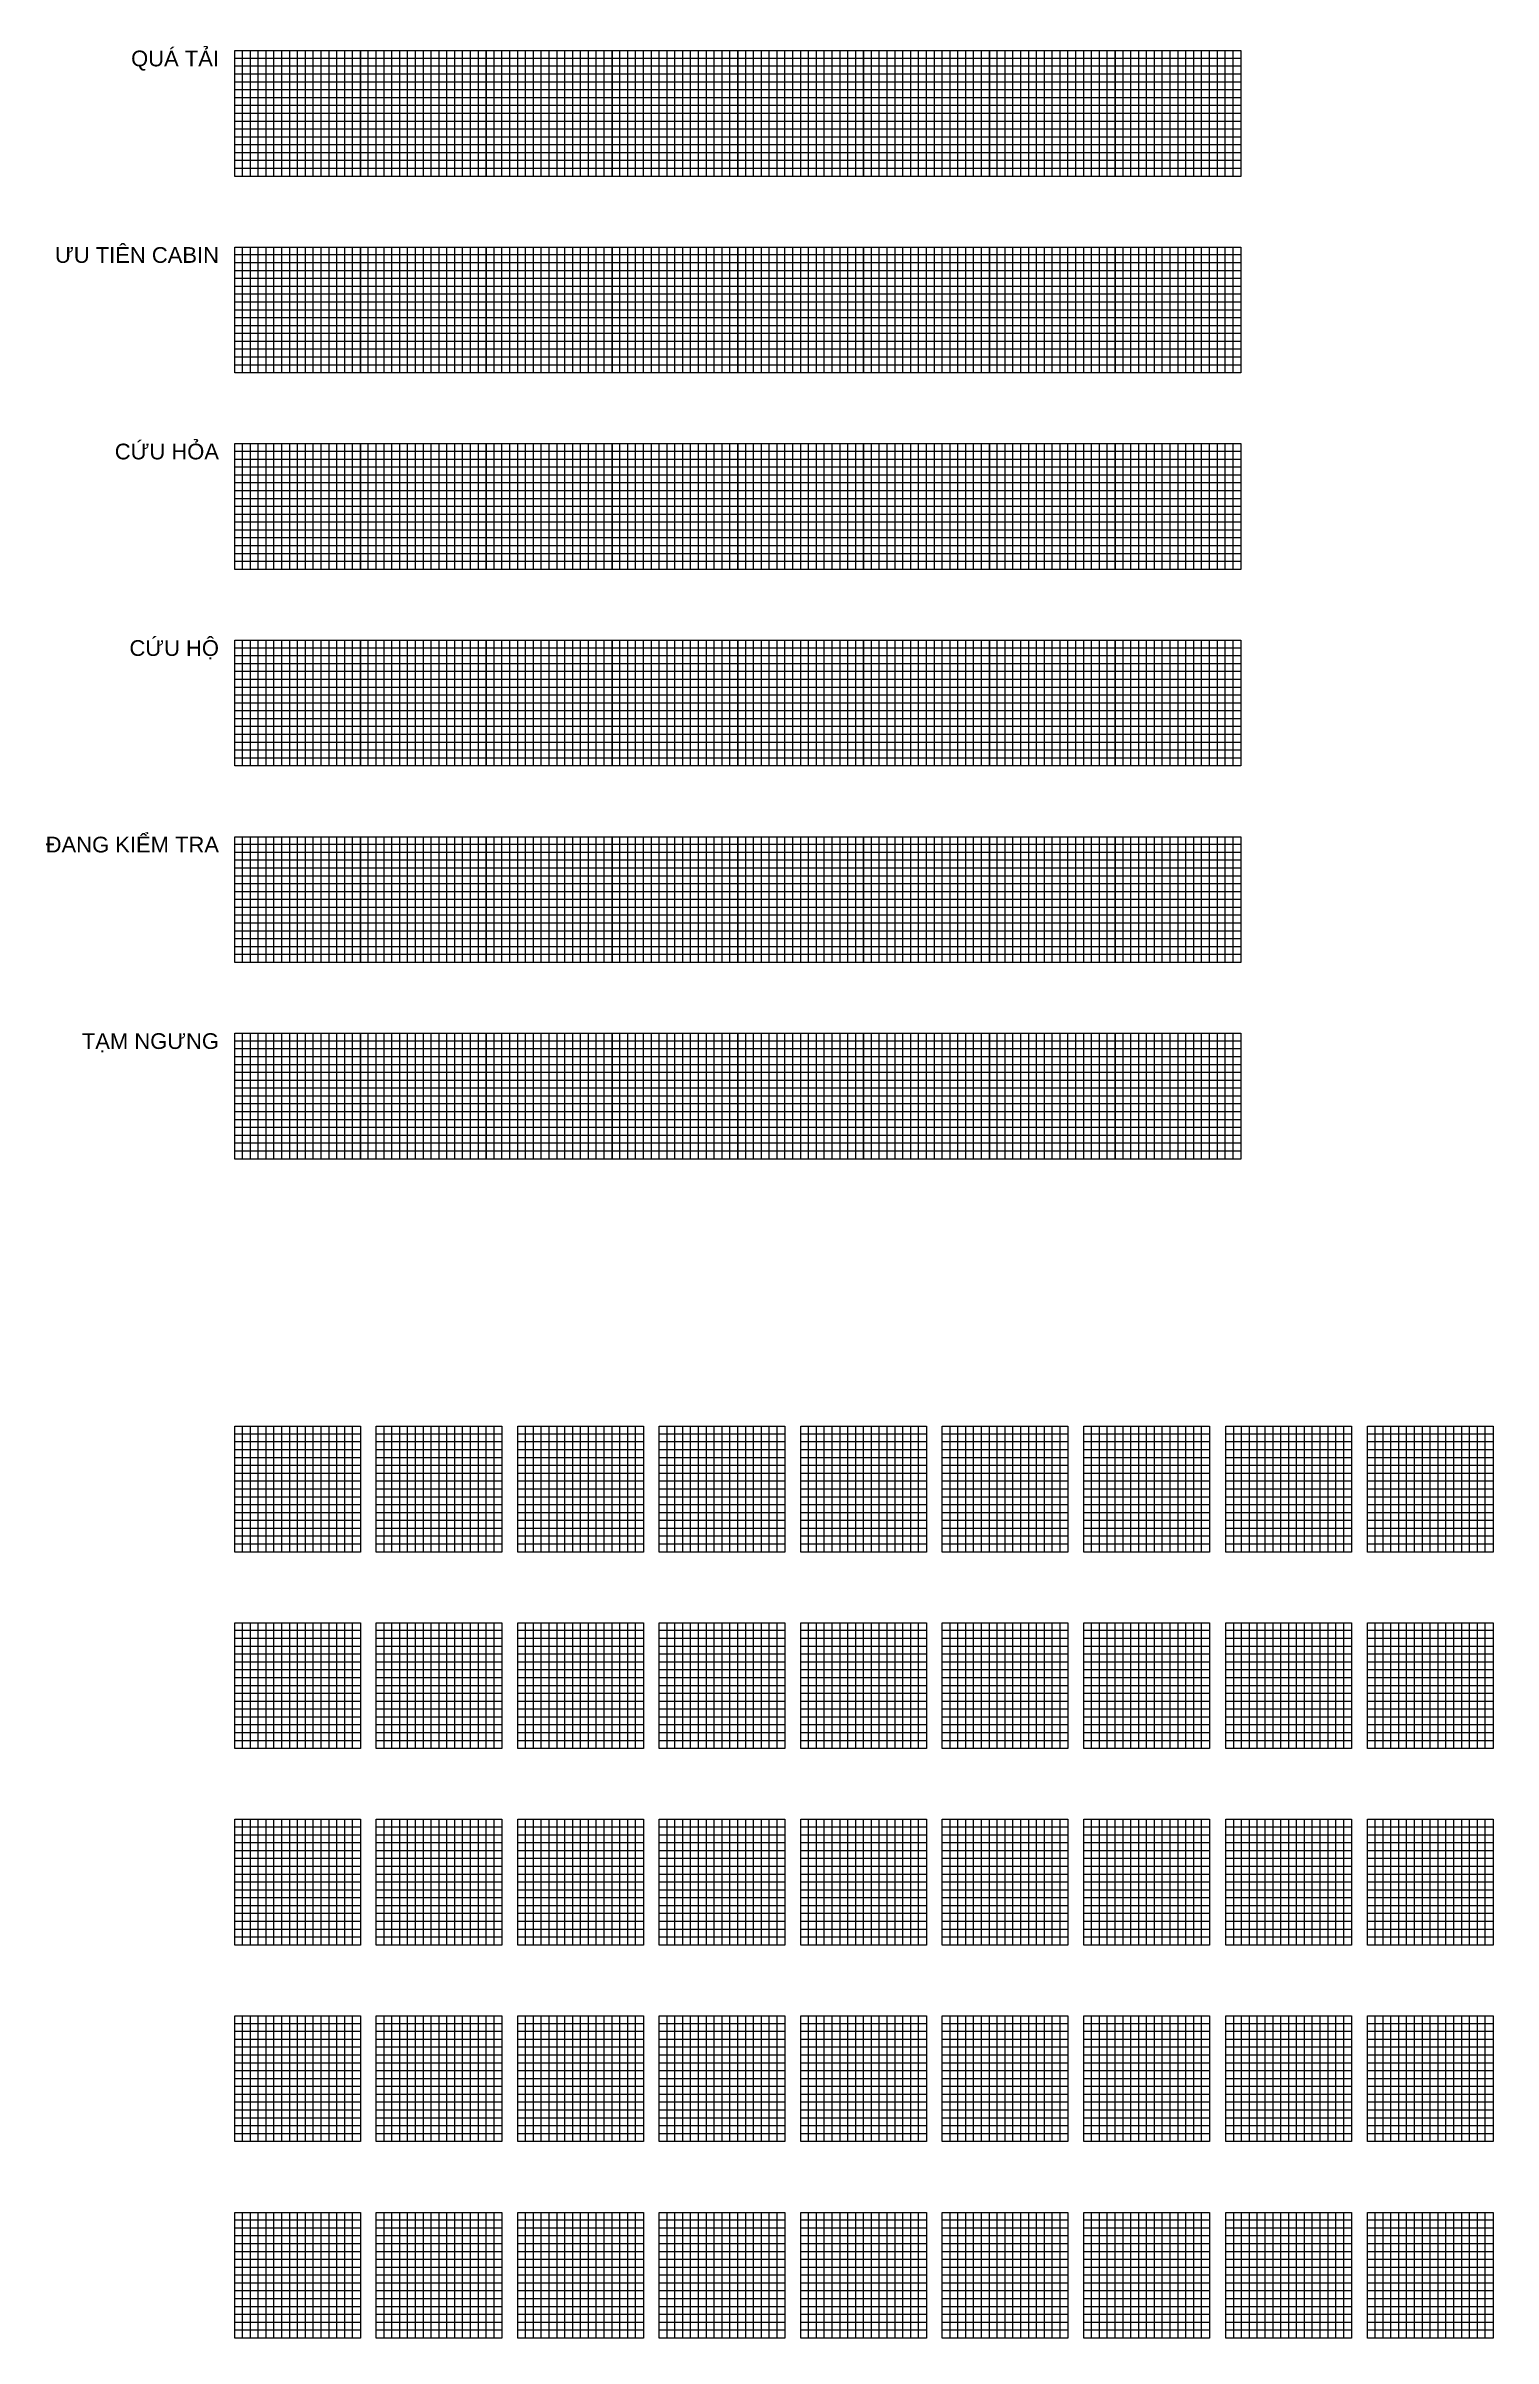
# Model space of a CAD drawing. Header units: millimetres. Extents: x -420 to 3492, y -250 to 2666.
# Drawn here: x -420 to 1421, y -250 to 2666 of the extents above; entities that cross this region are included whole.
import ezdxf

# ---------------------------------------------------------------- set-up
doc = ezdxf.new("R2010")
doc.units = ezdxf.units.MM
doc.layers.add('1', color=252, linetype='Continuous')
doc.styles.get("Standard").update_dxf_attribs({"font": 'arial.ttf'})

# ---------------------------------------------------------------- blocks, each defined once
blk = doc.blocks.new('A$C286635286')
at = {"layer": '1'}
for p, q in [((20, 160), (180, 160)), ((20, 0), (20, 160)), ((180, 150), (20, 150)), ((30, 0), (30, 160)), ((40, 0), (40, 160)), ((50, 0), (50, 160)), ((60, 0), (60, 160)), ((70, 0), (70, 160)), ((80, 0), (80, 160)), ((90, 0), (90, 160)), ((100, 0), (100, 160)), ((110, 0), (110, 160)), ((120, 0), (120, 160)), ((130, 0), (130, 160)), ((140, 0), (140, 160)), ((150, 0), (150, 160)), ((160, 0), (160, 160)), ((170, 0), (170, 160)), ((180, 160), (180, 0)), ((180, 140), (20, 140)), ((180, 130), (20, 130)), ((180, 120), (20, 120)), ((180, 110), (20, 110)), ((180, 100), (20, 100)), ((180, 90), (20, 90)), ((180, 80), (20, 80)), ((180, 70), (20, 70)), ((180, 60), (20, 60)), ((180, 50), (20, 50)), ((180, 40), (20, 40)), ((180, 30), (20, 30)), ((180, 20), (20, 20)), ((180, 10), (20, 10)), ((180, 0), (20, 0))]:
    blk.add_line(p, q, dxfattribs=at)

msp = doc.modelspace()

# ---------------------------------------------------------------- block references
for p in [(-200, 2500), (-40, 2500), (120, 2500), (280, 2500), (440, 2500), (600, 2500), (760, 2500), (920, 2500), (-200, 2250), (-40, 2250), (120, 2250), (280, 2250), (440, 2250), (600, 2250), (760, 2250), (920, 2250), (-200, 2000), (-40, 2000), (120, 2000), (280, 2000), (440, 2000), (600, 2000), (760, 2000), (920, 2000), (-200, 1750), (-40, 1750), (120, 1750), (280, 1750), (440, 1750), (600, 1750), (760, 1750), (920, 1750), (-200, 1500), (-40, 1500), (120, 1500), (280, 1500), (440, 1500), (600, 1500), (760, 1500), (920, 1500), (-200, 1250), (-40, 1250), (120, 1250), (280, 1250), (440, 1250), (600, 1250), (760, 1250), (920, 1250), (-200, 750), (-20, 750), (160, 750), (340, 750), (520, 750), (700, 750), (880, 750), (1060.8, 750), (1240.8, 750), (-200, 500), (-20, 500), (160, 500), (340, 500), (520, 500), (700, 500), (880, 500), (1060.8, 500), (1240.8, 500), (-200, 250), (-20, 250), (160, 250), (340, 250), (520, 250), (700, 250), (880, 250), (1060.8, 250), (1240.8, 250), (-200, 0), (-20, 0), (160, 0), (340, 0), (520, 0), (700, 0), (880, 0), (1060.8, 0), (1240.8, 0), (-200, -250), (-20, -250), (160, -250), (340, -250), (520, -250), (700, -250), (880, -250), (1060.8, -250), (1240.8, -250)]:
    msp.add_blockref('A$C286635286', p)

# ---------------------------------------------------------------- texts
at = {"char_height": 2.5, "width": 284.37, "attachment_point": 3}
for s, insert in [('{\\H8x;QUÁ TẢI}', (-200, 2660)), ('{\\H8x;ƯU TIÊN CABIN}', (-200, 2410)), ('{\\H8x;CỨU HỎA}', (-200, 2160)), ('{\\H8x;CỨU HỘ}', (-200, 1910)), ('{\\H8x;ĐANG KIỂM TRA}', (-200, 1660)), ('{\\H8x;TẠM NGƯNG}', (-200, 1410))]:
    msp.add_mtext(s, dxfattribs=dict(at, insert=insert))

doc.saveas('drawing.dxf')
